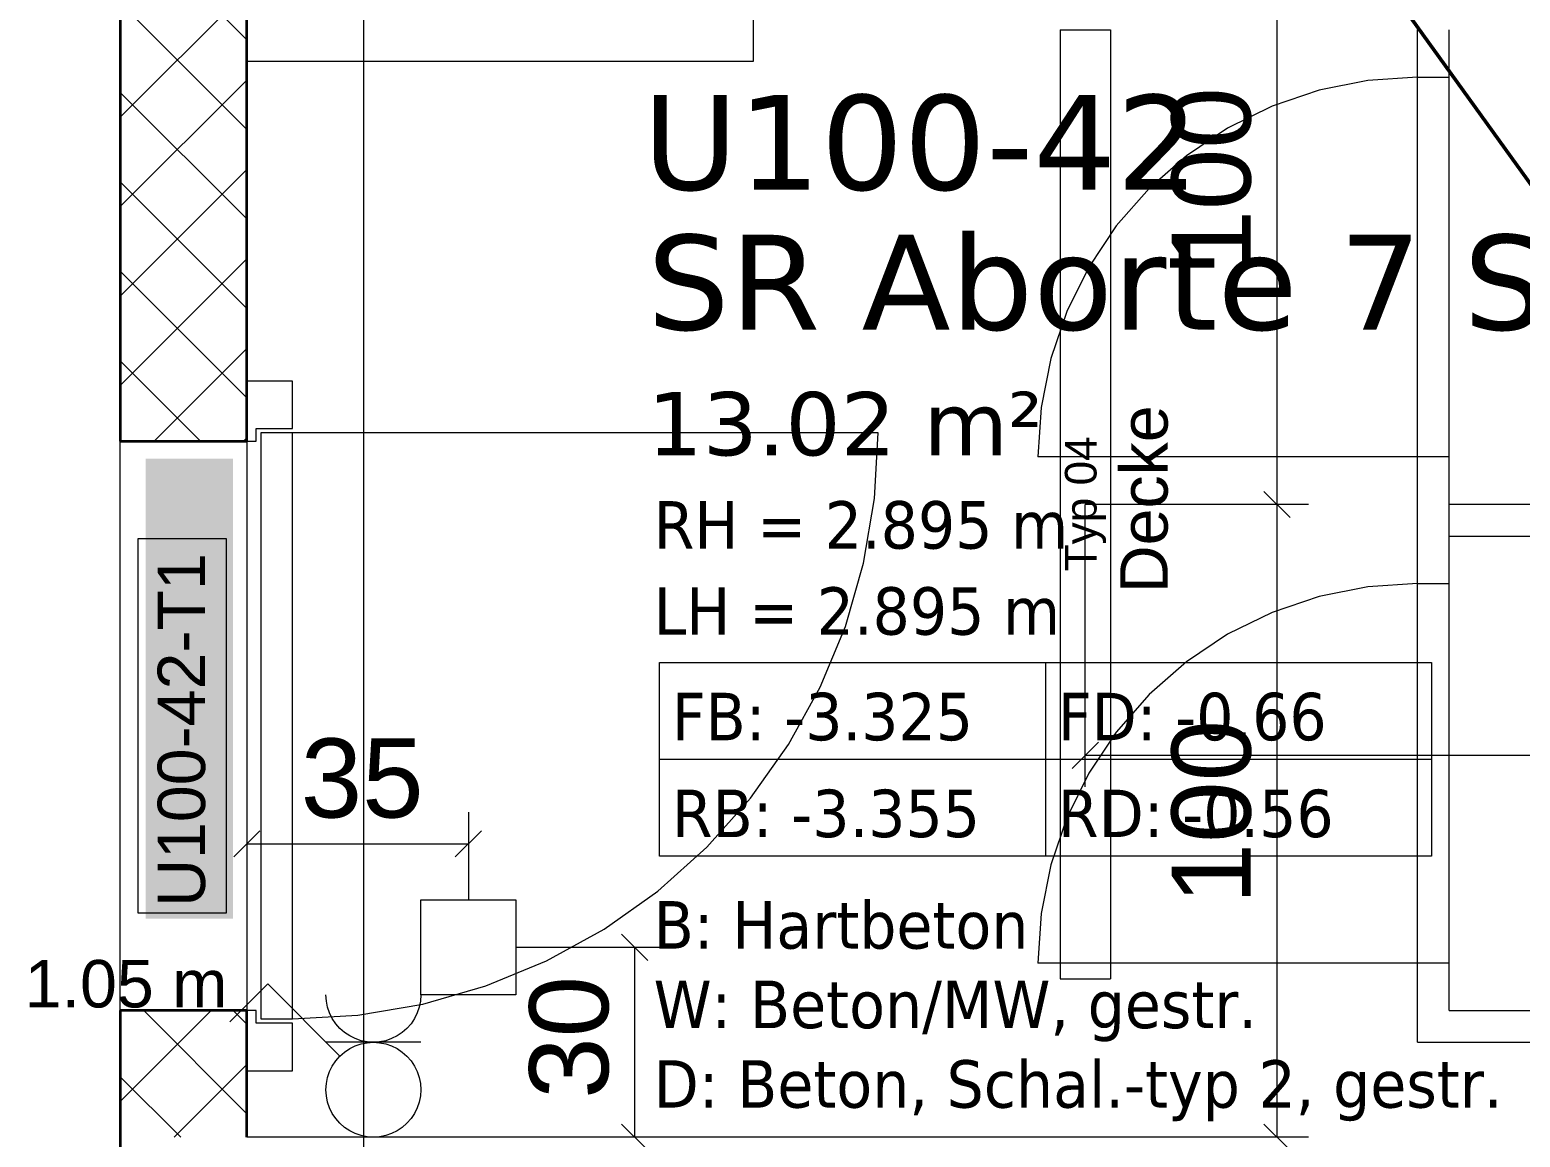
# Model space of a CAD drawing. Extents: x -1132 to 613, y -179 to 712.
# Drawn here: x -784.17 to -737.07, y 344.88 to 379.88 of the extents above; entities that cross this region are included whole.
import ezdxf
from ezdxf.lldxf.tags import DXFTag

# ---------------------------------------------------------------- set-up
doc = ezdxf.new("R2010")
doc.units = 0
doc.layers.get('0').update_dxf_attribs({"lineweight": 13})
for name, color, linetype, lineweight in [('A-AREA-____-IDEN', 7, 'Continuous', 5), ('A-DOOR-____-IDEN', 7, 'Continuous', 5), ('A-DOOR-____-OTLN', 7, 'Continuous', 9), ('A-DOOR-FRAM-MCUT', 7, 'Continuous', 9), ('A-DOOR-OPNG-OTLN', 7, 'Continuous', 9), ('A-GENM-____-HDLN', 7, '_Verdeckte Linien_', 9), ('A-WALL-____-MCUT', 7, 'Continuous', 35), ('A-WALL-____-PATT', 7, 'Continuous', 35), ('S-GRID-____-OTLN', 7, 'Continuous', 5)]:
    doc.layers.add(name, color=color, linetype=linetype, lineweight=lineweight)
for name, color, linetype, lineweight, true_color in [('A-DETL-____-OTLN', 5, 'Continuous', 9, 0x0000ff), ('EL01_VVV_Mass', 7, 'Continuous', 13, 0xb2b200), ('EL01_WAN_Leuchten', 7, 'Continuous', 13, 0x0080ff), ('EL01_WAN_Leuchtentyp', 7, 'Continuous', 13, 0x0099ff), ('EL01_WAN_Licht', 7, 'Continuous', 13, 0x0080ff), ('X_Geometrie', 3, 'Continuous', 50, 0x00ff00)]:
    doc.layers.add(name, color=color, linetype=linetype, lineweight=lineweight, true_color=true_color)
doc.styles.get("Standard").update_dxf_attribs({"font": 'arial.ttf'})
tags = doc.linetypes.add('_Rasterlinie_', pattern=[0.375, 0.2, -0.05, 0.075, -0.05]).pattern_tags.tags
tags[10:11] = [DXFTag(74, 4), DXFTag(75, 0), DXFTag(340, '0'), DXFTag(46, 1.0), DXFTag(50, 0.0), DXFTag(44, 0.0), DXFTag(45, 0.0)]
tags[8:9] = [DXFTag(74, 4), DXFTag(75, 0), DXFTag(340, '0'), DXFTag(46, 1.0), DXFTag(50, 0.0), DXFTag(44, 0.0), DXFTag(45, 0.0)]
tags[6:7] = [DXFTag(74, 4), DXFTag(75, 0), DXFTag(340, '0'), DXFTag(46, 1.0), DXFTag(50, 0.0), DXFTag(44, 0.0), DXFTag(45, 0.0)]
tags[4:5] = [DXFTag(74, 4), DXFTag(75, 0), DXFTag(340, '0'), DXFTag(46, 1.0), DXFTag(50, 0.0), DXFTag(44, 0.0), DXFTag(45, 0.0)]
tags = doc.linetypes.add('_Verdeckte Linien_', pattern=[0.15, 0.1, -0.05]).pattern_tags.tags
tags[6:7] = [DXFTag(74, 4), DXFTag(75, 0), DXFTag(340, '0'), DXFTag(46, 1.0), DXFTag(50, 0.0), DXFTag(44, 0.0), DXFTag(45, 0.0)]
tags[4:5] = [DXFTag(74, 4), DXFTag(75, 0), DXFTag(340, '0'), DXFTag(46, 1.0), DXFTag(50, 0.0), DXFTag(44, 0.0), DXFTag(45, 0.0)]
tags = doc.linetypes.add('Strich Punkt fein', pattern=[0.2, 0.1, -0.05, 0, -0.05]).pattern_tags.tags
tags[10:11] = [DXFTag(74, 4), DXFTag(75, 0), DXFTag(340, '0'), DXFTag(46, 1.0), DXFTag(50, 0.0), DXFTag(44, 0.0), DXFTag(45, 0.0)]
tags[8:9] = [DXFTag(74, 4), DXFTag(75, 0), DXFTag(340, '0'), DXFTag(46, 1.0), DXFTag(50, 0.0), DXFTag(44, 0.0), DXFTag(45, 0.0)]
tags[6:7] = [DXFTag(74, 4), DXFTag(75, 0), DXFTag(340, '0'), DXFTag(46, 1.0), DXFTag(50, 0.0), DXFTag(44, 0.0), DXFTag(45, 0.0)]
tags[4:5] = [DXFTag(74, 4), DXFTag(75, 0), DXFTag(340, '0'), DXFTag(46, 1.0), DXFTag(50, 0.0), DXFTag(44, 0.0), DXFTag(45, 0.0)]
tags = doc.linetypes.add('Strichliert - Fein', pattern=[0.15, 0.1, -0.05]).pattern_tags.tags
tags[6:7] = [DXFTag(74, 4), DXFTag(75, 0), DXFTag(340, '0'), DXFTag(46, 1.0), DXFTag(50, 0.0), DXFTag(44, 0.0), DXFTag(45, 0.0)]
tags[4:5] = [DXFTag(74, 4), DXFTag(75, 0), DXFTag(340, '0'), DXFTag(46, 1.0), DXFTag(50, 0.0), DXFTag(44, 0.0), DXFTag(45, 0.0)]

# ---------------------------------------------------------------- blocks, each defined once
blk = doc.blocks.new('Referenz-A0UNPDE96I', base_point=(-1115.886, -117.372))
at = {"layer": 'A-AREA-____-IDEN', "color": 0, "linetype": 'Continuous', "ltscale": 0.13}
for p, q in [((-764.27, 359.882), (-739.87, 359.882)), ((-764.27, 353.759), (-764.27, 359.882)), ((-752.07, 359.882), (-752.07, 353.759)), ((-739.87, 359.882), (-739.87, 353.759)), ((-764.27, 356.82), (-739.87, 356.82)), ((-739.87, 353.759), (-764.27, 353.759))]:
    blk.add_line(p, q, dxfattribs=at)
at = {"layer": 'A-DETL-____-OTLN', "color": 0, "linetype": 'Strichliert - Fein', "ltscale": 0.13}
for p, q in [((-761.315, 403.878), (-761.315, 378.878)), ((-777.315, 379.878), (-777.315, 378.878)), ((-761.315, 378.878), (-777.315, 378.878))]:
    blk.add_line(p, q, dxfattribs=at)
at = {"layer": 'A-DOOR-____-IDEN', "color": 0, "linetype": 'Continuous', "ltscale": 0.13}
for p, q in [((-780.751, 351.955), (-780.751, 363.795)), ((-780.751, 363.795), (-777.971, 363.795)), ((-777.971, 363.795), (-777.971, 351.955)), ((-777.971, 351.955), (-780.751, 351.955))]:
    blk.add_line(p, q, dxfattribs=at)
at = {"layer": 'A-DOOR-____-IDEN', "color": 7, "linetype": 'Continuous', "ltscale": 0.13, "true_color": 0xffffff}
for points in [[(-780.508, 351.78), (-777.749, 351.78), (-780.508, 366.319)], [(-777.749, 351.78), (-780.508, 366.319), (-777.749, 366.319)]]:
    blk.add_solid(points, dxfattribs=at)
at = {"layer": 'A-DOOR-____-OTLN', "color": 0, "linetype": 'Continuous', "ltscale": 0.13}
for p, q in [((-776.875, 367.136), (-776.875, 348.616)), ((-775.875, 367.136), (-776.875, 367.136)), ((-775.875, 348.616), (-775.875, 367.136)), ((-776.875, 348.616), (-775.875, 348.616))]:
    blk.add_line(p, q, dxfattribs=at)
at = {"layer": 'A-DOOR-____-OTLN', "color": 0, "linetype": 'Strich Punkt fein', "ltscale": 0.13}
for p, q in [((-781.315, 348.876), (-781.315, 366.876)), ((-777.315, 366.876), (-777.315, 348.876))]:
    blk.add_line(p, q, dxfattribs=at)
at = {"layer": 'A-DOOR-FRAM-MCUT', "color": 0, "linetype": 'Continuous', "ltscale": 0.13}
for p, q in [((-775.875, 368.776), (-777.315, 368.776)), ((-777.315, 368.776), (-777.315, 366.876)), ((-775.875, 367.276), (-775.875, 368.776)), ((-777.015, 366.876), (-777.015, 367.276)), ((-777.015, 367.276), (-775.875, 367.276)), ((-777.315, 366.876), (-777.015, 366.876)), ((-777.015, 348.876), (-777.315, 348.876)), ((-777.315, 348.876), (-777.315, 346.976)), ((-777.015, 348.476), (-777.015, 348.876)), ((-775.875, 348.476), (-777.015, 348.476)), ((-775.875, 346.976), (-775.875, 348.476)), ((-777.315, 346.976), (-775.875, 346.976))]:
    blk.add_line(p, q, dxfattribs=at)
at = {"layer": 'A-DOOR-OPNG-OTLN', "color": 0, "linetype": 'Continuous', "ltscale": 0.13}
for p, q in [((-757.355, 367.136), (-775.875, 367.136)), ((-757.471, 365.063), (-757.355, 367.136)), ((-757.819, 363.015), (-757.471, 365.063)), ((-758.394, 361.02), (-757.819, 363.015)), ((-759.189, 359.101), (-758.394, 361.02)), ((-760.193, 357.283), (-759.189, 359.101)), ((-761.395, 355.589), (-760.193, 357.283)), ((-762.779, 354.041), (-761.395, 355.589)), ((-764.328, 352.657), (-762.779, 354.041)), ((-766.021, 351.455), (-764.328, 352.657)), ((-767.839, 350.45), (-766.021, 351.455)), ((-769.758, 349.656), (-767.839, 350.45)), ((-771.754, 349.081), (-769.758, 349.656)), ((-773.801, 348.733), (-771.754, 349.081)), ((-775.875, 348.616), (-773.801, 348.733))]:
    blk.add_line(p, q, dxfattribs=at)
at = {"layer": 'A-GENM-____-HDLN', "color": 0, "linetype": '_Verdeckte Linien_', "ltscale": 0.13}
for p, q in [((-740.315, 347.878), (-740.315, 379.878)), ((-739.315, 348.878), (-739.315, 379.878)), ((-741.881, 378.276), (-743.42, 377.969)), ((-740.315, 378.378), (-741.881, 378.276)), ((-740.315, 378.378), (-739.315, 378.378)), ((-743.42, 377.969), (-744.907, 377.465)), ((-744.907, 377.465), (-746.315, 376.771)), ((-746.315, 376.771), (-747.62, 375.898)), ((-747.62, 375.898), (-748.8, 374.864)), ((-748.8, 374.864), (-749.835, 373.683)), ((-749.835, 373.683), (-750.707, 372.378)), ((-750.707, 372.378), (-751.401, 370.97)), ((-751.401, 370.97), (-751.906, 369.484)), ((-751.906, 369.484), (-752.212, 367.945)), ((-752.212, 367.945), (-752.315, 366.378)), ((-739.315, 366.378), (-752.315, 366.378)), ((-715.315, 364.878), (-739.315, 364.878)), ((-739.315, 363.878), (-715.315, 363.878)), ((-741.881, 362.276), (-743.42, 361.969)), ((-740.315, 362.378), (-741.881, 362.276)), ((-740.315, 362.378), (-739.315, 362.378)), ((-743.42, 361.969), (-744.907, 361.465)), ((-744.907, 361.465), (-746.315, 360.771)), ((-746.315, 360.771), (-747.62, 359.898)), ((-747.62, 359.898), (-748.8, 358.864)), ((-748.8, 358.864), (-749.835, 357.683)), ((-749.835, 357.683), (-750.707, 356.378)), ((-750.707, 356.378), (-751.401, 354.97)), ((-751.401, 354.97), (-751.906, 353.484)), ((-751.906, 353.484), (-752.212, 351.945)), ((-752.212, 351.945), (-752.315, 350.378)), ((-739.315, 350.378), (-752.315, 350.378)), ((-739.315, 348.878), (-715.315, 348.878)), ((-740.315, 347.878), (-715.315, 347.878))]:
    blk.add_line(p, q, dxfattribs=at)
at = {"layer": 'A-WALL-____-MCUT', "color": 0, "linetype": 'Continuous', "ltscale": 0.35}
for p, q in [((-781.315, 478.478), (-781.315, 366.876)), ((-777.315, 366.876), (-777.315, 428.878)), ((-781.315, 366.876), (-777.315, 366.876)), ((-781.315, 348.876), (-781.315, 328.878)), ((-777.315, 348.876), (-781.315, 348.876)), ((-777.315, 344.876), (-777.315, 348.876))]:
    blk.add_line(p, q, dxfattribs=at)
at = {"layer": 'A-WALL-____-PATT', "color": 0, "linetype": 'Continuous', "lineweight": 9, "ltscale": 0.13}
for p, q in [((-777.315, 379.558), (-781.315, 383.558)), ((-781.315, 377.119), (-777.315, 381.119)), ((-777.315, 376.73), (-781.315, 380.73)), ((-781.315, 374.291), (-777.315, 378.291)), ((-777.315, 373.901), (-781.315, 377.901)), ((-781.315, 371.462), (-777.315, 375.462)), ((-777.315, 371.073), (-781.315, 375.073)), ((-781.315, 368.634), (-777.315, 372.634)), ((-777.315, 368.244), (-781.315, 372.244)), ((-780.244, 366.876), (-777.315, 369.805)), ((-778.775, 366.876), (-781.315, 369.416)), ((-777.415, 366.876), (-777.315, 366.977)), ((-781.315, 348.835), (-781.273, 348.876)), ((-781.315, 346.006), (-778.445, 348.876)), ((-777.315, 345.617), (-780.574, 348.876)), ((-777.315, 348.445), (-777.746, 348.876)), ((-779.616, 344.876), (-777.315, 347.178)), ((-779.402, 344.876), (-781.315, 346.789))]:
    blk.add_line(p, q, dxfattribs=at)
at = {"layer": 'S-GRID-____-OTLN', "color": 0, "linetype": '_Rasterlinie_', "ltscale": 0.13}
blk.add_line((-773.615, -113.603), (-773.615, 631.478), dxfattribs=at)
at = {"layer": 'X_Geometrie', "color": 0, "linetype": 'Continuous', "ltscale": 0.5}
blk.add_line((-778.277, 432.8), (-717.843, 348.694), dxfattribs=at)
at = {"layer": 'A-AREA-____-IDEN', "color": 0, "linetype": 'Continuous', "ltscale": 0.13, "attachment_point": 1}
for s, insert, char_height in [('{\\fVerdana;U100-42}', (-764.807, 377.822), 3), ('{\\fVerdana;SR Aborte 7 Stk.}', (-764.664, 373.399), 3), ('{\\fVerdana;13.02 m²}', (-764.655, 368.429), 2), ('{\\W0.9;\\fVerdana;RH = 2.895 m}', (-764.456, 364.98), 1.5), ('{\\W0.9;\\fVerdana;LH = 2.895 m}', (-764.456, 362.259), 1.5), ('{\\W0.9;\\fVerdana;FB: -3.325}', (-763.88, 358.922), 1.5), ('{\\W0.9;\\fVerdana;FD: -0.66}', (-751.68, 358.922), 1.5), ('{\\W0.9;\\fVerdana;RB: -3.355}', (-763.88, 355.861), 1.5), ('{\\W0.9;\\fVerdana;RD: -0.56}', (-751.68, 355.861), 1.5), ('{\\W0.9;\\fVerdana;B: Hartbeton}', (-764.456, 352.337), 1.5), ('{\\W0.9;\\fVerdana;W: Beton/MW, gestr.}', (-764.456, 349.823), 1.5), ('{\\W0.9;\\fVerdana;D: Beton, Schal.-typ 2, gestr.}', (-764.456, 347.31), 1.5)]:
    blk.add_mtext(s, dxfattribs=dict(at, insert=insert, char_height=char_height))
at = {"layer": 'A-DOOR-____-IDEN', "color": 0, "linetype": 'Continuous', "ltscale": 0.13, "insert": (-780.133, 352.155), "char_height": 1.5, "attachment_point": 1, "rotation": 90}
blk.add_mtext('{\\fArial;U100-42-T1}', dxfattribs=at)
blk = doc.blocks.new('Maß-A0UNPE9P6I', base_point=(-750.814, 364.463))
at = {"color": 0, "lineweight": -2}
for p, q in [((-743.754, 384.876), (-750.814, 384.876)), ((-745.168, 385.29), (-744.341, 384.462)), ((-744.754, 364.877), (-744.754, 384.876)), ((-745.168, 365.29), (-744.341, 364.463)), ((-743.754, 364.877), (-750.813, 364.877))]:
    blk.add_line(p, q, dxfattribs=at)
at = {"color": 0, "lineweight": -2, "insert": (-748.088, 372.237), "char_height": 2.5, "attachment_point": 1, "rotation": 90}
blk.add_mtext('{\\fArial;100}', dxfattribs=at)
blk = doc.blocks.new('Deckendose UP-A0UNPEOB6I', base_point=(-771.813, 349.376))
at = {"color": 0, "lineweight": -2}
for p, q in [((-771.813, 349.376), (-771.813, 352.376)), ((-771.813, 352.376), (-768.813, 352.376)), ((-768.813, 352.376), (-768.813, 349.376)), ((-768.813, 349.376), (-771.813, 349.376))]:
    blk.add_line(p, q, dxfattribs=at)
blk = doc.blocks.new('LED-Langfeldleuchte 37W-A0UNPF176I', base_point=(-751.613, 349.877))
at = {"color": 0, "lineweight": -2}
for p, q in [((-751.613, 379.877), (-751.613, 349.877)), ((-751.613, 379.877), (-750.013, 379.877)), ((-750.013, 379.877), (-750.013, 349.877)), ((-751.613, 349.877), (-750.013, 349.877))]:
    blk.add_line(p, q, dxfattribs=at)
blk = doc.blocks.new('Bemerkung 1-A0UNPF196I', base_point=(-751.458, 362.76))
at = {"color": 0, "lineweight": -2, "insert": (-751.458, 362.76), "char_height": 1, "attachment_point": 1, "rotation": 90}
blk.add_mtext('{\\fArial;Typ 04}', dxfattribs=at)
blk = doc.blocks.new('Absolute Höhe-A0UNPF1B6I', base_point=(-749.71, 362.069))
at = {"color": 0, "lineweight": -2, "insert": (-749.71, 362.069), "char_height": 1.5, "attachment_point": 1, "rotation": 90}
blk.add_mtext('{\\fArial;Decke}', dxfattribs=at)
blk = doc.blocks.new('Maß-A0UNPF636I', base_point=(-777.313, 344.463))
at = {"color": 0, "lineweight": -2}
for p, q in [((-765.468, 351.29), (-764.641, 350.463)), ((-764.054, 350.876), (-768.813, 350.876)), ((-765.054, 344.876), (-765.054, 350.876)), ((-765.468, 345.29), (-764.641, 344.463)), ((-764.054, 344.876), (-777.313, 344.876))]:
    blk.add_line(p, q, dxfattribs=at)
at = {"color": 0, "lineweight": -2, "insert": (-768.388, 346.09), "char_height": 2.5, "attachment_point": 1, "rotation": 90}
blk.add_mtext('{\\fArial;30}', dxfattribs=at)
blk = doc.blocks.new('Maß-A0UNPFIL6I', base_point=(-777.726, 344.876))
at = {"color": 0, "lineweight": -2}
for p, q in [((-777.313, 355.147), (-777.313, 344.876)), ((-770.313, 355.147), (-770.313, 352.376)), ((-776.899, 354.561), (-777.726, 353.733)), ((-769.899, 354.561), (-770.726, 353.733)), ((-777.313, 354.147), (-770.313, 354.147))]:
    blk.add_line(p, q, dxfattribs=at)
at = {"color": 0, "lineweight": -2, "insert": (-775.611, 357.48), "char_height": 2.5, "attachment_point": 1}
blk.add_mtext('{\\fArial;35}', dxfattribs=at)
blk = doc.blocks.new('Schalter-Schema0_Steckdose T13_ Gr.1_ UP-A0UNPFJ16I', base_point=(-777.852, 344.876))
at = {"color": 0, "lineweight": -2}
for p, q in [((-776.655, 349.719), (-777.852, 348.523)), ((-774.373, 347.437), (-776.655, 349.719)), ((-774.8, 349.181), (-774.813, 349.376)), ((-774.762, 348.988), (-774.8, 349.181)), ((-771.825, 349.181), (-771.864, 348.988)), ((-771.813, 349.376), (-771.825, 349.181)), ((-774.698, 348.802), (-774.762, 348.988)), ((-774.612, 348.626), (-774.698, 348.802)), ((-774.503, 348.463), (-774.612, 348.626)), ((-772.014, 348.626), (-772.123, 348.463)), ((-771.927, 348.802), (-772.014, 348.626)), ((-771.864, 348.988), (-771.927, 348.802)), ((-774.373, 348.316), (-774.503, 348.463)), ((-774.226, 348.186), (-774.373, 348.316)), ((-774.063, 348.077), (-774.226, 348.186)), ((-772.4, 348.186), (-772.563, 348.077)), ((-772.252, 348.316), (-772.4, 348.186)), ((-772.123, 348.463), (-772.252, 348.316)), ((-771.813, 347.876), (-774.813, 347.876)), ((-774.226, 347.566), (-774.063, 347.675)), ((-773.887, 347.991), (-774.063, 348.077)), ((-774.063, 347.675), (-773.887, 347.762)), ((-773.701, 347.927), (-773.887, 347.991)), ((-773.887, 347.762), (-773.701, 347.825)), ((-773.508, 347.889), (-773.701, 347.927)), ((-773.701, 347.825), (-773.508, 347.864)), ((-773.313, 347.876), (-773.508, 347.889)), ((-773.508, 347.864), (-773.313, 347.876)), ((-773.117, 347.889), (-773.313, 347.876)), ((-773.313, 347.876), (-773.117, 347.864)), ((-772.924, 347.927), (-773.117, 347.889)), ((-773.117, 347.864), (-772.924, 347.825)), ((-772.739, 347.991), (-772.924, 347.927)), ((-772.924, 347.825), (-772.739, 347.762)), ((-772.563, 348.077), (-772.739, 347.991)), ((-772.739, 347.762), (-772.563, 347.675)), ((-772.563, 347.675), (-772.4, 347.566)), ((-774.612, 347.126), (-774.503, 347.289)), ((-774.503, 347.289), (-774.373, 347.437)), ((-774.373, 347.437), (-774.226, 347.566)), ((-772.4, 347.566), (-772.252, 347.437)), ((-772.252, 347.437), (-772.123, 347.289)), ((-772.123, 347.289), (-772.014, 347.126)), ((-774.8, 346.572), (-774.762, 346.765)), ((-774.762, 346.765), (-774.698, 346.95)), ((-774.698, 346.95), (-774.612, 347.126)), ((-772.014, 347.126), (-771.927, 346.95)), ((-771.927, 346.95), (-771.864, 346.765)), ((-771.864, 346.765), (-771.825, 346.572)), ((-774.813, 346.376), (-774.8, 346.572)), ((-774.8, 346.181), (-774.813, 346.376)), ((-771.825, 346.572), (-771.813, 346.376)), ((-771.813, 346.376), (-771.825, 346.181)), ((-774.762, 345.988), (-774.8, 346.181)), ((-774.698, 345.802), (-774.762, 345.988)), ((-774.612, 345.626), (-774.698, 345.802)), ((-771.927, 345.802), (-772.014, 345.626)), ((-771.864, 345.988), (-771.927, 345.802)), ((-771.825, 346.181), (-771.864, 345.988)), ((-774.503, 345.463), (-774.612, 345.626)), ((-774.373, 345.316), (-774.503, 345.463)), ((-774.226, 345.186), (-774.373, 345.316)), ((-772.252, 345.316), (-772.4, 345.186)), ((-772.123, 345.463), (-772.252, 345.316)), ((-772.014, 345.626), (-772.123, 345.463)), ((-774.063, 345.077), (-774.226, 345.186)), ((-773.887, 344.991), (-774.063, 345.077)), ((-773.701, 344.927), (-773.887, 344.991)), ((-773.508, 344.889), (-773.701, 344.927)), ((-773.313, 344.876), (-773.508, 344.889)), ((-773.117, 344.889), (-773.313, 344.876)), ((-772.924, 344.927), (-773.117, 344.889)), ((-772.739, 344.991), (-772.924, 344.927)), ((-772.563, 345.077), (-772.739, 344.991)), ((-772.4, 345.186), (-772.563, 345.077))]:
    blk.add_line(p, q, dxfattribs=at)
blk = doc.blocks.new('Absolute Höhe-A0UNPFJ36I', base_point=(-784.333, 348.977))
at = {"color": 0, "lineweight": -2, "insert": (-784.333, 350.477), "char_height": 1.5, "attachment_point": 1}
blk.add_mtext('{\\fArial;1.05 m}', dxfattribs=at)
blk = doc.blocks.new('Maß-A0UNPFPN6I', base_point=(-751.226, 344.878))
at = {"color": 0, "lineweight": -2}
for p, q in [((-750.813, 355.947), (-750.813, 364.877)), ((-715.313, 357.947), (-715.313, 344.878)), ((-750.399, 357.361), (-751.226, 356.533)), ((-714.899, 357.361), (-715.726, 356.533)), ((-750.813, 356.947), (-715.313, 356.947))]:
    blk.add_line(p, q, dxfattribs=at)
at = {"color": 0, "lineweight": -2, "insert": (-735.704, 360.28), "char_height": 2.5, "attachment_point": 1}
blk.add_mtext('{\\fArial;177}', dxfattribs=at)
blk = doc.blocks.new('Maß-A0UNPG016I', base_point=(-776.313, 344.463))
at = {"color": 0, "lineweight": -2}
for p, q in [((-745.168, 365.29), (-744.341, 364.463)), ((-743.754, 364.877), (-750.813, 364.877)), ((-744.754, 344.876), (-744.754, 364.877)), ((-745.168, 345.29), (-744.341, 344.463)), ((-743.754, 344.876), (-776.313, 344.876))]:
    blk.add_line(p, q, dxfattribs=at)
at = {"color": 0, "lineweight": -2, "insert": (-748.088, 352.238), "char_height": 2.5, "attachment_point": 1, "rotation": 90}
blk.add_mtext('{\\fArial;100}', dxfattribs=at)

msp = doc.modelspace()

# ---------------------------------------------------------------- block references
at = {"color": 9, "lineweight": 25, "ltscale": 0.25, "true_color": 0xc0c0c0}
msp.add_blockref('Referenz-A0UNPDE96I', (-1115.886, -117.372), dxfattribs=at)
at = {"layer": 'EL01_VVV_Mass', "linetype": 'Continuous', "ltscale": 0.13}
for name, p in [('Maß-A0UNPE9P6I', (-750.814, 364.463)), ('Maß-A0UNPG016I', (-776.313, 344.463)), ('Maß-A0UNPFPN6I', (-751.226, 344.878)), ('Maß-A0UNPFIL6I', (-777.726, 344.876)), ('Maß-A0UNPF636I', (-777.313, 344.463))]:
    msp.add_blockref(name, p, dxfattribs=at)
at = {"layer": 'EL01_WAN_Leuchten', "ltscale": 0.13}
for name, p in [('LED-Langfeldleuchte 37W-A0UNPF176I', (-751.613, 349.877)), ('Absolute Höhe-A0UNPF1B6I', (-749.71, 362.069))]:
    msp.add_blockref(name, p, dxfattribs=at)
at = {"layer": 'EL01_WAN_Leuchtentyp', "ltscale": 0.13}
msp.add_blockref('Bemerkung 1-A0UNPF196I', (-751.458, 362.76), dxfattribs=at)
at = {"layer": 'EL01_WAN_Licht', "linetype": 'Continuous', "ltscale": 0.13}
for name, p in [('Deckendose UP-A0UNPEOB6I', (-771.813, 349.376)), ('Absolute Höhe-A0UNPFJ36I', (-784.333, 348.977)), ('Schalter-Schema0_Steckdose T13_ Gr.1_ UP-A0UNPFJ16I', (-777.852, 344.876))]:
    msp.add_blockref(name, p, dxfattribs=at)

doc.saveas('drawing.dxf')
